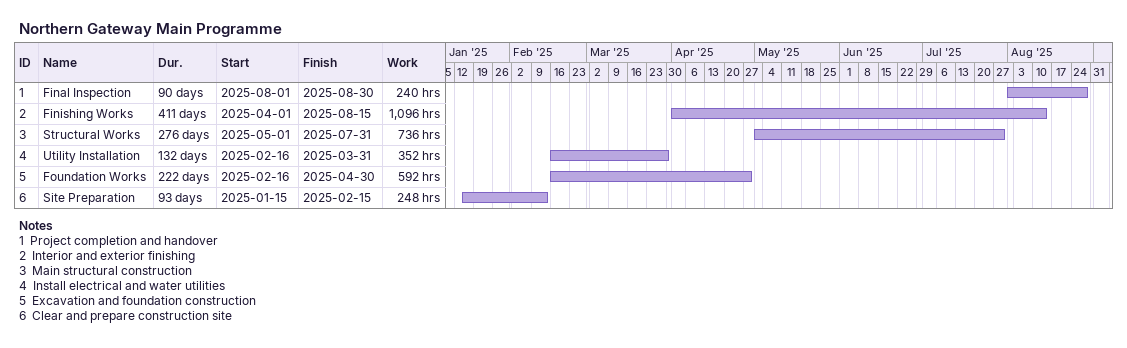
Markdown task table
Northern Gateway Main Programme

| ID | Task | Duration | Start | Finish | Work (h) |
|---|---|---|---|---|---|
| 1 | Final Inspection | 90d | 2025-08-01 | 2025-08-30 | 240 |
| 2 | Finishing Works | 411d | 2025-04-01 | 2025-08-15 | 1096 |
| 3 | Structural Works | 276d | 2025-05-01 | 2025-07-31 | 736 |
| 4 | Utility Installation | 132d | 2025-02-16 | 2025-03-31 | 352 |
| 5 | Foundation Works | 222d | 2025-02-16 | 2025-04-30 | 592 |
| 6 | Site Preparation | 93d | 2025-01-15 | 2025-02-15 | 248 |

Notes
- 1: Project completion and handover
- 2: Interior and exterior finishing
- 3: Main structural construction
- 4: Install electrical and water utilities
- 5: Excavation and foundation construction
- 6: Clear and prepare construction site
